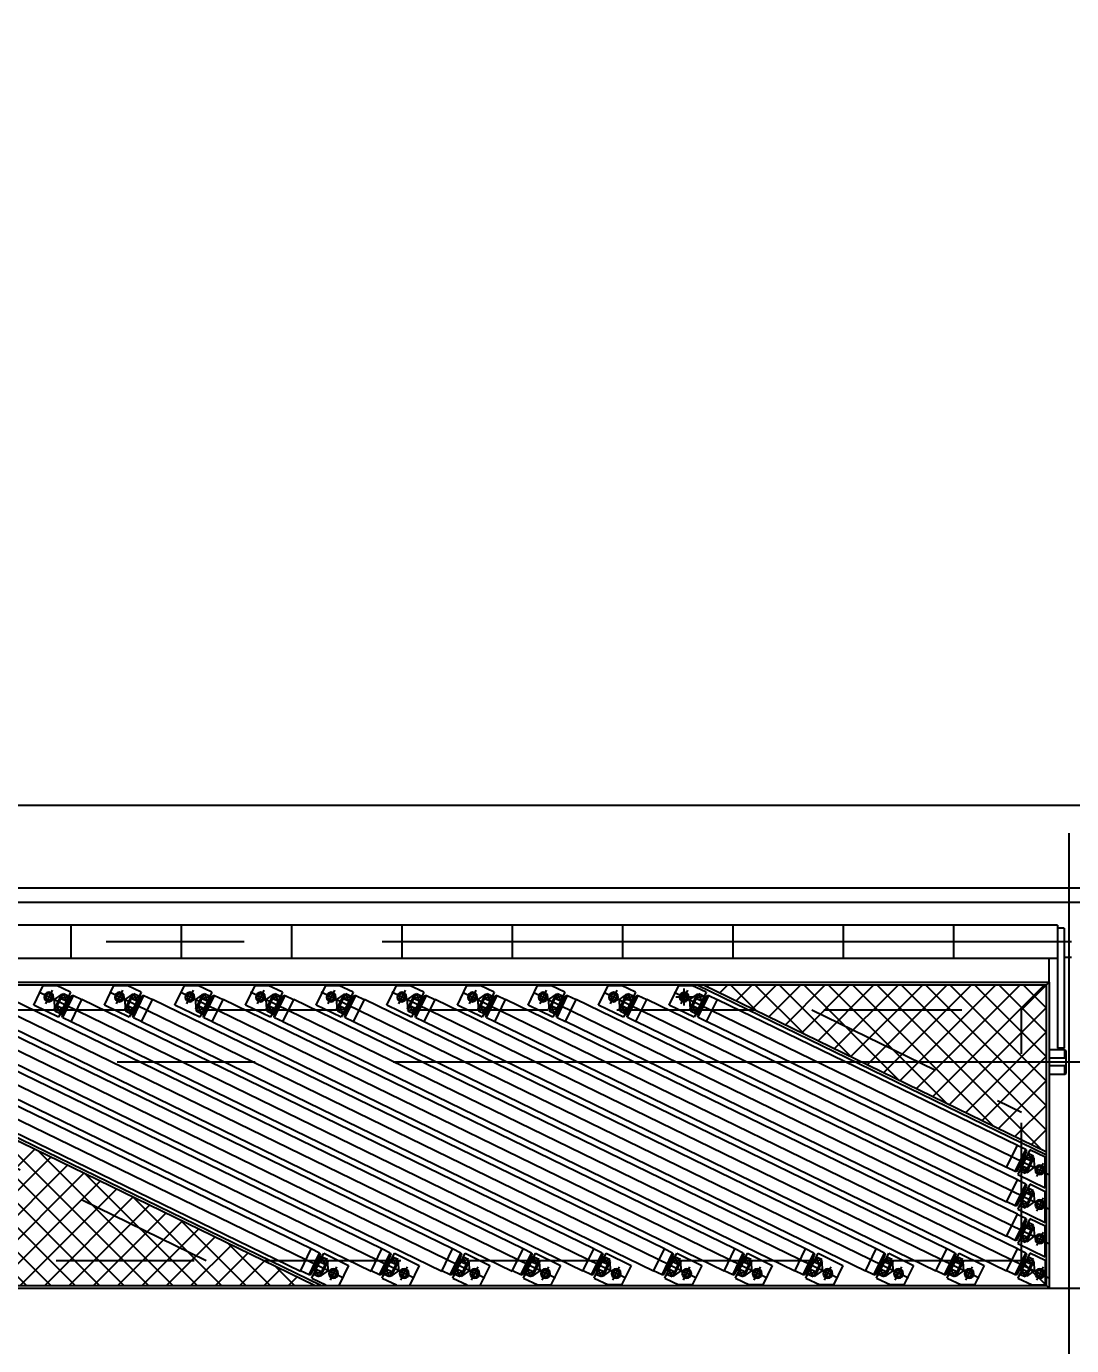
# Model space of a CAD drawing. Header units: millimetres. Extents: x -5 to 1510635, y -6 to 71285.
# Drawn here: x 256818 to 258713, y 34680 to 37071 of the extents above; entities that cross this region are included whole.
import ezdxf

# ---------------------------------------------------------------- set-up
doc = ezdxf.new("R2010")
doc.units = ezdxf.units.MM
doc.header["$LTSCALE"] = 1000
doc.linetypes.add('CENTER', pattern=[2, 1.25, -0.25, 0.25, -0.25])
doc.linetypes.add('HIDDEN', pattern=[0.375, 0.25, -0.125])
for name, color, linetype in [('MP-1', 1, 'CENTER'), ('MP-2', 42, 'Continuous'), ('MP-3', 3, 'Continuous'), ('MP-4', 4, 'HIDDEN'), ('MP-8', 8, 'Continuous'), ('MP-R', 1, 'Continuous')]:
    doc.layers.add(name, color=color, linetype=linetype)
doc.dimstyles.new('MPS2', dxfattribs={"dimscale": 100, "dimtxt": 3, "dimasz": 3, "dimexe": 1, "dimexo": 1, "dimgap": 1, "dimtad": 1, "dimzin": 12, "dimdsep": 46, "dimtxsty": 'Standard', "dimcen": 1, "dimclrd": 1, "dimclre": 1, "dimclrt": 7, "dimazin": 2, "dimtfac": 1, "dimtmove": 0, "dimatfit": 3, "dimfxl": 1, "dimarcsym": 0})

# ---------------------------------------------------------------- blocks, each defined once
blk = doc.blocks.new('Centering Device')
at = {"layer": 'MP-R'}
h = blk.add_hatch(dxfattribs=at)
h.set_pattern_fill('ANSI37', color=256, scale=250, angle=180, style=0)
h.set_pattern_definition([(225, (0, -2400), (22.0971, -22.0971), []), (315, (0, -2400), (22.0971, 22.0971), [])])
h.paths.add_polyline_path([(670.8, -1680), (670.8, -1982.5), (1292.3, -1680)])
h = blk.add_hatch(dxfattribs=at)
h.set_pattern_fill('ANSI37', color=256, scale=250, angle=180, style=0)
h.set_pattern_definition([(45, (33165.597, 12415.46), (-22.097087, 22.097087), []), (135, (33165.597, 12415.46), (-22.097087, -22.097087), [])])
h.paths.add_polyline_path([(2619.3, -2225), (2619.3, -1922.5), (1997.7, -2225)])
at = {"layer": 'MP-1'}
for p, q in [((2660, -2500), (2660, 100)), ((1345.2, -1693.2), (664.8, -2024.2)), ((1729.2, -1693.2), (664.8, -2211.8)), ((1473.2, -1693.2), (664.8, -2086.7)), ((1601.2, -1693.2), (664.8, -2149.3)), ((1857.2, -1693.2), (792.8, -2211.8)), ((1985.2, -1693.2), (920.8, -2211.8)), ((2113.2, -1693.2), (1048.8, -2211.8)), ((2241.2, -1693.2), (1176.8, -2211.8)), ((2369.2, -1693.2), (1304.8, -2211.8)), ((2497.2, -1693.2), (1432.8, -2211.8)), ((1560.8, -2211.8), (2625.2, -1693.2)), ((1688.8, -2211.8), (2625.2, -1755.7)), ((1816.8, -2211.8), (2625.2, -1818.2)), ((1944.8, -2212), (2625.2, -1880.7)), ((2685, -2085), (605, -2085)), ((2665, -2303), (625, -2303))]:
    blk.add_line(p, q, dxfattribs=at)
at = {"layer": 'MP-1', "ltscale": 0.7}
for p, q in [((1300.7, -1695.5), (1295.2, -1709.3)), ((1321.3, -1689.9), (1333.2, -1714.1)), ((1428.7, -1695.5), (1423.2, -1709.3)), ((1449.3, -1689.9), (1461.2, -1714.1)), ((1556.7, -1695.5), (1551.2, -1709.3)), ((1577.3, -1689.9), (1589.2, -1714.1)), ((1684.7, -1695.5), (1679.2, -1709.3)), ((1705.3, -1689.9), (1717.2, -1714.1)), ((1812.7, -1695.5), (1807.2, -1709.3)), ((1833.3, -1689.9), (1845.2, -1714.1)), ((1940.7, -1695.5), (1935.2, -1709.3)), ((1961.3, -1689.9), (1973.2, -1714.1)), ((2068.7, -1695.5), (2063.2, -1709.3)), ((2089.3, -1689.9), (2101.2, -1714.1)), ((2196.7, -1695.5), (2191.2, -1709.3)), ((2217.3, -1689.9), (2229.2, -1714.1)), ((2324.7, -1695.5), (2319.2, -1709.3)), ((2345.3, -1689.9), (2357.2, -1714.1)), ((2452.7, -1695.5), (2447.2, -1709.3)), ((2473.3, -1689.9), (2485.2, -1714.1)), ((2580.7, -1695.5), (2575.2, -1709.3)), ((2613.2, -1714.1), (2601.3, -1689.9)), ((1305.1, -1704.5), (1290.8, -1700.3)), ((1311.7, -1717.9), (1306.1, -1731.7)), ((1433.1, -1704.5), (1418.8, -1700.3)), ((1439.7, -1717.9), (1434.1, -1731.7)), ((1561.1, -1704.5), (1546.8, -1700.3)), ((1567.7, -1717.9), (1562.1, -1731.7)), ((1689.1, -1704.5), (1674.8, -1700.3)), ((1695.7, -1717.9), (1690.1, -1731.7)), ((1817.1, -1704.5), (1802.8, -1700.3)), ((1823.7, -1717.9), (1818.1, -1731.7)), ((1945.1, -1704.5), (1930.8, -1700.3)), ((1951.7, -1717.9), (1946.1, -1731.7)), ((2073.1, -1704.5), (2058.8, -1700.3)), ((2079.7, -1717.9), (2074.1, -1731.7)), ((2201.1, -1704.5), (2186.8, -1700.3)), ((2207.7, -1717.9), (2202.1, -1731.7)), ((2329.1, -1704.5), (2314.8, -1700.3)), ((2335.7, -1717.9), (2330.1, -1731.7)), ((2457.1, -1704.5), (2442.8, -1700.3)), ((2463.7, -1717.9), (2458.1, -1731.7)), ((2585.1, -1704.5), (2570.8, -1700.3)), ((2591.7, -1717.9), (2586.1, -1731.7)), ((1316, -1726.9), (1301.8, -1722.8)), ((1444, -1726.9), (1429.8, -1722.8)), ((1572, -1726.9), (1557.8, -1722.8)), ((1700, -1726.9), (1685.8, -1722.8)), ((1828, -1726.9), (1813.8, -1722.8)), ((1956, -1726.9), (1941.8, -1722.8)), ((2084, -1726.9), (2069.8, -1722.8)), ((2212, -1726.9), (2197.8, -1722.8)), ((2340, -1726.9), (2325.8, -1722.8)), ((2468, -1726.9), (2453.8, -1722.8)), ((2596, -1726.9), (2581.8, -1722.8)), ((2585.1, -1766.9), (2570.8, -1762.8)), ((2580.7, -1758), (2575.2, -1771.8)), ((2613.2, -1776.6), (2601.3, -1752.4)), ((2596, -1789.4), (2581.8, -1785.3)), ((2591.7, -1780.4), (2586.1, -1794.2)), ((2613.2, -1839.1), (2601.3, -1814.9)), ((2585.1, -1829.4), (2570.8, -1825.3)), ((2580.7, -1820.5), (2575.2, -1834.3)), ((2581.8, -1847.7), (2596, -1851.9)), ((2591.7, -1842.9), (2586.1, -1856.7)), ((2570.8, -1887.8), (2585.1, -1891.9)), ((2575.2, -1896.8), (2580.7, -1883)), ((2613.2, -1901.6), (2601.3, -1877.4)), ((2581.8, -1910.2), (2596, -1914.4)), ((2586.1, -1919.2), (2591.7, -1905.4)), ((831.9, -2173.3), (826.3, -2187.1)), ((959.9, -2173.3), (954.3, -2187.1)), ((1087.9, -2173.3), (1082.3, -2187.1)), ((1215.9, -2173.3), (1210.3, -2187.1)), ((1343.9, -2173.3), (1338.3, -2187.1)), ((1471.9, -2173.3), (1466.3, -2187.1)), ((1599.9, -2173.3), (1594.3, -2187.1)), ((1727.9, -2173.3), (1722.3, -2187.1)), ((1855.9, -2173.3), (1850.4, -2187.1)), ((1983.9, -2173.3), (1978.4, -2187.1)), ((816.7, -2215.1), (804.8, -2190.9)), ((822, -2178.1), (836.2, -2182.2)), ((842.8, -2195.7), (837.3, -2209.5)), ((944.7, -2215.1), (932.8, -2190.9)), ((950, -2178.1), (964.2, -2182.2)), ((970.8, -2195.7), (965.3, -2209.5)), ((1072.7, -2215.1), (1060.8, -2190.9)), ((1078, -2178.1), (1092.2, -2182.2)), ((1098.8, -2195.7), (1093.3, -2209.5)), ((1200.7, -2215.1), (1188.8, -2190.9)), ((1206, -2178.1), (1220.2, -2182.2)), ((1226.8, -2195.7), (1221.3, -2209.5)), ((1328.7, -2215.1), (1316.8, -2190.9)), ((1334, -2178.1), (1348.2, -2182.2)), ((1354.8, -2195.7), (1349.3, -2209.5)), ((1456.7, -2215.1), (1444.8, -2190.9)), ((1462, -2178.1), (1476.2, -2182.2)), ((1482.8, -2195.7), (1477.3, -2209.5)), ((1584.7, -2215.1), (1572.8, -2190.9)), ((1604.2, -2182.2), (1590, -2178.1)), ((1610.8, -2195.7), (1605.3, -2209.5)), ((1712.7, -2215.1), (1700.8, -2190.9)), ((1732.2, -2182.2), (1718, -2178.1)), ((1738.8, -2195.7), (1733.3, -2209.5)), ((1840.7, -2215.1), (1828.8, -2190.9)), ((1860.2, -2182.3), (1846, -2178.1)), ((1866.8, -2195.7), (1861.3, -2209.5)), ((1968.7, -2215.1), (1956.8, -2190.9)), ((1988.2, -2182.3), (1974, -2178.1)), ((1994.8, -2195.7), (1989.3, -2209.5)), ((832.9, -2200.5), (847.2, -2204.7)), ((960.9, -2200.5), (975.2, -2204.7)), ((1088.9, -2200.5), (1103.2, -2204.7)), ((1231.2, -2204.7), (1216.9, -2200.5)), ((1344.9, -2200.5), (1359.2, -2204.7)), ((1472.9, -2200.5), (1487.2, -2204.7)), ((1600.9, -2200.5), (1615.2, -2204.7)), ((1743.2, -2204.7), (1728.9, -2200.5)), ((1856.9, -2200.6), (1871.2, -2204.7)), ((1999.2, -2204.7), (1984.9, -2200.6))]:
    blk.add_line(p, q, dxfattribs=at)
at = {"layer": 'MP-1', "ltscale": 0.3}
for p, q in [((1962.8, -2187.5), (1962.8, -2218.5)), ((1978.3, -2203), (1947.3, -2203))]:
    blk.add_line(p, q, dxfattribs=at)
at = {"layer": 'MP-2'}
for p, q in [((1292.3, -1680), (670.8, -1982.5)), ((670.8, -1680), (2619.3, -1680)), ((2619.3, -1680), (2619.3, -2225)), ((1997.7, -2225), (2619.3, -1922.5)), ((670.8, -2225), (2619.3, -2225))]:
    blk.add_line(p, q, dxfattribs=at)
at = {"layer": 'MP-3'}
for p, q in [((220, -1675), (5100, -1675)), ((1303.8, -1680), (670.8, -1988.1)), ((1287.5, -1693.5), (1313.2, -1681.1)), ((1287.5, -1693.5), (1309.4, -1738.5)), ((1354.4, -1716.6), (1337.1, -1681.1)), ((1415.5, -1693.5), (1441.2, -1681.1)), ((1415.5, -1693.5), (1437.4, -1738.5)), ((1482.4, -1716.6), (1465.1, -1681.1)), ((1543.5, -1693.5), (1569.2, -1681.1)), ((1543.5, -1693.5), (1565.4, -1738.5)), ((1610.4, -1716.6), (1593.1, -1681.1)), ((1671.5, -1693.5), (1697.2, -1681.1)), ((1671.5, -1693.5), (1693.4, -1738.5)), ((1697.2, -1681.1), (1721.1, -1681.1)), ((1738.4, -1716.6), (1721.1, -1681.1)), ((1799.5, -1693.5), (1825.2, -1681.1)), ((1799.5, -1693.5), (1821.4, -1738.5)), ((1849.1, -1681.1), (1825.2, -1681.1)), ((1866.4, -1716.6), (1849.1, -1681.1)), ((1927.5, -1693.5), (1953.2, -1681.1)), ((1927.5, -1693.5), (1949.4, -1738.5)), ((1977.1, -1681.1), (1953.2, -1681.1)), ((1994.4, -1716.6), (1977.1, -1681.1)), ((2055.5, -1693.5), (2081.2, -1681.1)), ((2055.5, -1693.5), (2077.4, -1738.5)), ((2105.1, -1681.1), (2081.2, -1681.1)), ((2122.4, -1716.6), (2105.1, -1681.1)), ((2183.5, -1693.5), (2209.2, -1681.1)), ((2183.5, -1693.5), (2205.4, -1738.5)), ((2233.1, -1681.1), (2209.2, -1681.1)), ((2250.4, -1716.6), (2233.1, -1681.1)), ((2311.5, -1693.5), (2337.2, -1681.1)), ((2311.5, -1693.5), (2333.4, -1738.5)), ((2361.1, -1681.1), (2337.2, -1681.1)), ((2378.4, -1716.6), (2361.1, -1681.1)), ((2439.5, -1693.5), (2465.2, -1681.1)), ((2439.5, -1693.5), (2461.4, -1738.5)), ((2489.1, -1681.1), (2465.2, -1681.1)), ((2506.4, -1716.6), (2489.1, -1681.1)), ((2567.5, -1693.5), (2593.2, -1681.1)), ((2589.4, -1738.5), (2567.5, -1693.5)), ((2593.2, -1681.1), (2617.1, -1681.1)), ((2617, -1725), (2617.1, -1681.1)), ((2624.3, -2230), (2624.3, -1675)), ((723.2, -1970.7), (1266.9, -1706.1)), ((723.2, -2033.2), (1395, -1706.2)), ((723.2, -2158.2), (1651, -1706.3)), ((723.2, -2095.7), (1523.1, -1706.3)), ((1779, -1706.3), (851.2, -2158.2)), ((1907, -1706.3), (979.2, -2158.2)), ((2035, -1706.3), (1107.2, -2158.2)), ((2163, -1706.3), (1235.2, -2158.2)), ((1267, -1706.3), (1286.8, -1746.7)), ((1282.6, -1699.3), (1267.3, -1706.7)), ((1282.6, -1699.3), (1286.6, -1700.7)), ((1286.6, -1700.7), (1303.2, -1734.8)), ((1292.1, -1707.4), (1290.3, -1708.3)), ((1292.1, -1707.4), (1301.3, -1726.3)), ((1306, -1704), (1293.4, -1710.1)), ((1312.6, -1717.5), (1300, -1723.6)), ((1307.3, -1704.5), (1306, -1704)), ((1307.3, -1704.5), (1313, -1716.2)), ((1309.4, -1738.5), (1354.4, -1716.6)), ((1313, -1716.2), (1312.6, -1717.5)), ((2291.1, -1706.3), (1363.2, -2158.2)), ((1395.1, -1706.3), (1414.8, -1746.7)), ((1410.6, -1699.3), (1395.3, -1706.7)), ((1410.6, -1699.3), (1414.6, -1700.7)), ((1414.6, -1700.7), (1431.2, -1734.8)), ((1420.1, -1707.4), (1418.3, -1708.3)), ((1420.1, -1707.4), (1429.3, -1726.3)), ((1434, -1704), (1421.4, -1710.1)), ((1440.6, -1717.5), (1428, -1723.6)), ((1435.3, -1704.5), (1434, -1704)), ((1435.3, -1704.5), (1441, -1716.2)), ((1437.4, -1738.5), (1482.4, -1716.6)), ((1441, -1716.2), (1440.6, -1717.5)), ((2419, -1706.3), (1491.2, -2158.2)), ((1523.1, -1706.3), (1542.8, -1746.7)), ((1538.6, -1699.3), (1523.3, -1706.7)), ((1538.6, -1699.3), (1542.6, -1700.7)), ((1542.6, -1700.7), (1559.2, -1734.8)), ((1548.1, -1707.4), (1546.3, -1708.3)), ((1548.1, -1707.4), (1557.3, -1726.3)), ((1562, -1704), (1549.4, -1710.1)), ((1568.6, -1717.5), (1556, -1723.6)), ((1563.3, -1704.5), (1562, -1704)), ((1563.3, -1704.5), (1569, -1716.2)), ((1565.4, -1738.5), (1610.4, -1716.6)), ((1569, -1716.2), (1568.6, -1717.5)), ((2547.1, -1706.3), (1619.2, -2158.2)), ((1651, -1706.3), (1670.8, -1746.7)), ((1666.6, -1699.3), (1651.3, -1706.7)), ((1666.6, -1699.3), (1670.6, -1700.7)), ((1670.6, -1700.7), (1687.2, -1734.8)), ((1676.1, -1707.4), (1674.3, -1708.3)), ((1676.1, -1707.4), (1685.3, -1726.3)), ((1690, -1704), (1677.4, -1710.1)), ((1696.6, -1717.5), (1684, -1723.6)), ((1691.3, -1704.5), (1690, -1704)), ((1691.3, -1704.5), (1697, -1716.2)), ((1693.4, -1738.5), (1738.4, -1716.6)), ((1697, -1716.2), (1696.6, -1717.5)), ((1779, -1706.3), (1798.8, -1746.7)), ((1794.6, -1699.3), (1779.3, -1706.7)), ((1794.6, -1699.3), (1798.6, -1700.7)), ((1798.6, -1700.7), (1815.2, -1734.8)), ((1804.1, -1707.4), (1802.3, -1708.3)), ((1804.1, -1707.4), (1813.3, -1726.3)), ((1818, -1704), (1805.4, -1710.1)), ((1824.6, -1717.5), (1812, -1723.6)), ((1819.3, -1704.5), (1818, -1704)), ((1819.3, -1704.5), (1825, -1716.2)), ((1821.4, -1738.5), (1866.4, -1716.6)), ((1825, -1716.2), (1824.6, -1717.5)), ((1907, -1706.3), (1926.8, -1746.7)), ((1922.6, -1699.3), (1907.3, -1706.7)), ((1922.6, -1699.3), (1926.6, -1700.7)), ((1926.6, -1700.7), (1943.2, -1734.8)), ((1932.1, -1707.4), (1930.3, -1708.3)), ((1932.1, -1707.4), (1941.3, -1726.3)), ((1946, -1704), (1933.4, -1710.1)), ((1952.6, -1717.5), (1940, -1723.6)), ((1947.3, -1704.5), (1946, -1704)), ((1947.3, -1704.5), (1953, -1716.2)), ((1949.4, -1738.5), (1994.4, -1716.6)), ((1953, -1716.2), (1952.6, -1717.5)), ((2035, -1706.3), (2054.8, -1746.7)), ((2050.6, -1699.3), (2035.3, -1706.7)), ((2050.6, -1699.3), (2054.6, -1700.7)), ((2054.6, -1700.7), (2071.2, -1734.8)), ((2060.1, -1707.4), (2058.3, -1708.3)), ((2060.1, -1707.4), (2069.3, -1726.3)), ((2074, -1704), (2061.4, -1710.1)), ((2080.6, -1717.5), (2068, -1723.6)), ((2075.3, -1704.5), (2074, -1704)), ((2075.3, -1704.5), (2081, -1716.2)), ((2077.4, -1738.5), (2122.4, -1716.6)), ((2081, -1716.2), (2080.6, -1717.5)), ((2163, -1706.3), (2182.8, -1746.7)), ((2178.6, -1699.3), (2163.3, -1706.7)), ((2178.6, -1699.3), (2182.6, -1700.7)), ((2182.6, -1700.7), (2199.2, -1734.8)), ((2188.1, -1707.4), (2186.3, -1708.3)), ((2188.1, -1707.4), (2197.3, -1726.3)), ((2202, -1704), (2189.4, -1710.1)), ((2208.6, -1717.5), (2196, -1723.6)), ((2203.3, -1704.5), (2202, -1704)), ((2203.3, -1704.5), (2209, -1716.2)), ((2205.4, -1738.5), (2250.4, -1716.6)), ((2209, -1716.2), (2208.6, -1717.5)), ((2291.1, -1706.3), (2310.8, -1746.7)), ((2306.6, -1699.3), (2291.3, -1706.7)), ((2306.6, -1699.3), (2310.6, -1700.7)), ((2310.6, -1700.7), (2327.2, -1734.8)), ((2316.1, -1707.4), (2314.3, -1708.3)), ((2316.1, -1707.4), (2325.3, -1726.3)), ((2330, -1704), (2317.4, -1710.1)), ((2336.6, -1717.5), (2324, -1723.6)), ((2331.3, -1704.5), (2330, -1704)), ((2331.3, -1704.5), (2337, -1716.2)), ((2333.4, -1738.5), (2378.4, -1716.6)), ((2337, -1716.2), (2336.6, -1717.5)), ((2419, -1706.3), (2438.8, -1746.7)), ((2434.6, -1699.3), (2419.3, -1706.7)), ((2434.6, -1699.3), (2438.6, -1700.7)), ((2438.6, -1700.7), (2455.2, -1734.8)), ((2444.1, -1707.4), (2442.3, -1708.3)), ((2444.1, -1707.4), (2453.3, -1726.3)), ((2458, -1704), (2445.4, -1710.1)), ((2464.6, -1717.5), (2452, -1723.6)), ((2459.3, -1704.5), (2458, -1704)), ((2459.3, -1704.5), (2465, -1716.2)), ((2461.4, -1738.5), (2506.4, -1716.6)), ((2465, -1716.2), (2464.6, -1717.5)), ((2547.1, -1706.3), (2566.8, -1746.7)), ((2562.6, -1699.3), (2547.3, -1706.7)), ((2562.6, -1699.3), (2566.6, -1700.7)), ((2566.6, -1700.7), (2583.2, -1734.8)), ((2572.1, -1707.4), (2570.3, -1708.3)), ((2572.1, -1707.4), (2581.3, -1726.3)), ((2586, -1704), (2573.4, -1710.1)), ((2592.6, -1717.5), (2580, -1723.6)), ((2587.3, -1704.5), (2586, -1704)), ((2587.3, -1704.5), (2593, -1716.2)), ((2593, -1716.2), (2592.6, -1717.5)), ((1301.8, -1738.9), (1286.5, -1746.3)), ((1301.3, -1726.3), (1299.5, -1727.2)), ((1301.8, -1738.9), (1303.2, -1734.8)), ((1429.8, -1738.9), (1414.5, -1746.3)), ((1429.3, -1726.3), (1427.5, -1727.2)), ((1429.8, -1738.9), (1431.2, -1734.8)), ((1557.8, -1738.9), (1542.5, -1746.3)), ((1557.3, -1726.3), (1555.5, -1727.2)), ((1557.8, -1738.9), (1559.2, -1734.8)), ((1685.8, -1738.9), (1670.5, -1746.3)), ((1685.3, -1726.3), (1683.5, -1727.2)), ((1685.8, -1738.9), (1687.2, -1734.8)), ((1813.8, -1738.9), (1798.5, -1746.3)), ((1813.3, -1726.3), (1811.5, -1727.2)), ((1813.8, -1738.9), (1815.2, -1734.8)), ((1941.8, -1738.9), (1926.5, -1746.3)), ((1941.3, -1726.3), (1939.5, -1727.2)), ((1941.8, -1738.9), (1943.2, -1734.8)), ((2069.8, -1738.9), (2054.5, -1746.3)), ((2069.3, -1726.3), (2067.5, -1727.2)), ((2069.8, -1738.9), (2071.2, -1734.8)), ((2197.8, -1738.9), (2182.5, -1746.3)), ((2197.3, -1726.3), (2195.5, -1727.2)), ((2197.8, -1738.9), (2199.2, -1734.8)), ((2325.8, -1738.9), (2310.5, -1746.3)), ((2325.3, -1726.3), (2323.5, -1727.2)), ((2325.8, -1738.9), (2327.2, -1734.8)), ((2453.8, -1738.9), (2438.5, -1746.3)), ((2453.3, -1726.3), (2451.5, -1727.2)), ((2453.8, -1738.9), (2455.2, -1734.8)), ((2581.8, -1738.9), (2566.5, -1746.3)), ((2567.5, -1756), (2617, -1732)), ((2581.3, -1726.3), (2579.5, -1727.2)), ((2581.8, -1738.9), (2583.2, -1734.8)), ((2616.9, -1725.1), (2589.4, -1738.5)), ((2617, -1732), (2616.9, -1787.6)), ((1286.8, -1746.7), (742.7, -2010.7)), ((1542.8, -1746.7), (742.9, -2136.2)), ((1414.8, -1746.7), (742.9, -2073.7)), ((1670.8, -1746.7), (743, -2198.7)), ((1798.8, -1746.7), (871, -2198.7)), ((1926.8, -1746.7), (999, -2198.7)), ((2054.8, -1746.7), (1127, -2198.7)), ((2182.8, -1746.7), (1255, -2198.7)), ((2310.8, -1746.7), (1383, -2198.7)), ((2438.8, -1746.7), (1511, -2198.7)), ((2566.8, -1746.7), (1639, -2198.7)), ((2547.1, -1768.8), (1747.3, -2158.3)), ((2547.1, -1768.8), (2566.8, -1809.2)), ((2562.6, -1761.8), (2547.3, -1769.2)), ((2562.6, -1761.8), (2566.6, -1763.2)), ((2566.6, -1763.2), (2583.2, -1797.3)), ((2589.4, -1801), (2567.5, -1756)), ((2586, -1766.5), (2573.4, -1772.6)), ((2587.3, -1767), (2586, -1766.5)), ((2587.3, -1767), (2593, -1778.7)), ((2572.1, -1769.9), (2570.3, -1770.8)), ((2572.1, -1769.9), (2581.3, -1788.8)), ((2581.3, -1788.8), (2579.5, -1789.7)), ((2592.6, -1780), (2580, -1786.1)), ((2616.9, -1787.6), (2589.4, -1801)), ((2593, -1778.7), (2592.6, -1780)), ((2566.8, -1809.2), (1767, -2198.7)), ((2581.8, -1801.4), (2566.5, -1808.8)), ((2567.5, -1818.5), (2617, -1794.5)), ((2581.8, -1801.4), (2583.2, -1797.3)), ((2617, -1794.5), (2616.9, -1850.1)), ((2547.1, -1831.3), (1875.3, -2158.3)), ((2547.1, -1831.3), (2566.7, -1871.7)), ((2562.6, -1824.3), (2547.3, -1831.7)), ((2562.6, -1824.3), (2566.6, -1825.7)), ((2566.6, -1825.7), (2583.2, -1859.8)), ((2589.4, -1863.5), (2567.5, -1818.5)), ((2572.1, -1832.4), (2570.3, -1833.3)), ((2572.1, -1832.4), (2581.3, -1851.3)), ((2586, -1829), (2573.4, -1835.1)), ((2587.3, -1829.5), (2586, -1829)), ((2587.3, -1829.5), (2593, -1841.2)), ((2593, -1841.2), (2592.6, -1842.5)), ((2581.8, -1863.8), (2566.5, -1871.3)), ((2567.5, -1881), (2617, -1857)), ((2581.3, -1851.3), (2579.5, -1852.2)), ((2592.6, -1842.5), (2580, -1848.6)), ((2581.8, -1863.8), (2583.2, -1859.8)), ((2616.9, -1850.1), (2589.4, -1863.5)), ((2617, -1857), (2616.9, -1912.6)), ((2566.7, -1871.7), (1895, -2198.7)), ((2562.6, -1886.8), (2547.3, -1894.2)), ((2562.6, -1886.8), (2566.6, -1888.2)), ((2566.6, -1888.2), (2583.2, -1922.3)), ((2589.4, -1926), (2567.5, -1881)), ((2547.1, -1893.8), (2003.3, -2158.3)), ((2547.1, -1893.8), (2566.7, -1934.2)), ((2572.1, -1894.9), (2570.3, -1895.8)), ((2572.1, -1894.9), (2581.3, -1913.8)), ((2586, -1891.5), (2573.4, -1897.6)), ((2592.6, -1905), (2580, -1911.1)), ((2587.3, -1892), (2586, -1891.5)), ((2587.3, -1892), (2593, -1903.7)), ((2616.9, -1912.6), (2589.4, -1926)), ((2593, -1903.7), (2592.6, -1905)), ((1986.3, -2225), (2619.3, -1916.9)), ((2023, -2198.7), (2566.7, -1934.2)), ((2581.8, -1926.3), (2566.5, -1933.8)), ((2581.3, -1913.8), (2579.5, -1914.7)), ((2581.8, -1926.3), (2583.2, -1922.3)), ((2653, -2062.5), (2624.3, -2062.5)), ((2655, -2078), (2624.3, -2078)), ((2653, -2062.5), (2655, -2064.5)), ((2655, -2064.5), (2655, -2105.5)), ((2655, -2092), (2624.3, -2092)), ((2653, -2107.5), (2624.3, -2107.5)), ((2639.3, -2333), (2639.3, -2110)), ((2651.3, -2110), (2639.3, -2110)), ((2651.3, -2328), (2651.3, -2110)), ((2655, -2105.5), (2653, -2107.5)), ((828.6, -2166.5), (783.6, -2188.4)), ((850.5, -2211.5), (828.6, -2166.5)), ((836.2, -2166.1), (834.8, -2170.2)), ((834.8, -2170.2), (851.4, -2204.3)), ((836.2, -2166.1), (851.5, -2158.7)), ((851.2, -2158.2), (871, -2198.7)), ((956.6, -2166.5), (911.6, -2188.4)), ((978.5, -2211.5), (956.6, -2166.5)), ((964.2, -2166.1), (962.8, -2170.2)), ((962.8, -2170.2), (979.4, -2204.3)), ((964.2, -2166.1), (979.5, -2158.7)), ((979.2, -2158.2), (999, -2198.7)), ((1084.6, -2166.5), (1039.6, -2188.4)), ((1106.5, -2211.5), (1084.6, -2166.5)), ((1092.2, -2166.1), (1090.8, -2170.2)), ((1090.8, -2170.2), (1107.4, -2204.3)), ((1092.2, -2166.1), (1107.5, -2158.7)), ((1107.2, -2158.2), (1127, -2198.7)), ((1212.6, -2166.5), (1167.6, -2188.4)), ((1234.5, -2211.5), (1212.6, -2166.5)), ((1220.2, -2166.1), (1218.8, -2170.2)), ((1218.8, -2170.2), (1235.4, -2204.3)), ((1220.2, -2166.1), (1235.5, -2158.7)), ((1235.2, -2158.2), (1255, -2198.7)), ((1340.6, -2166.5), (1295.6, -2188.4)), ((1362.5, -2211.5), (1340.6, -2166.5)), ((1348.2, -2166.1), (1346.8, -2170.2)), ((1346.8, -2170.2), (1363.4, -2204.3)), ((1348.2, -2166.1), (1363.5, -2158.7)), ((1363.2, -2158.2), (1383, -2198.7)), ((1468.6, -2166.5), (1423.6, -2188.4)), ((1490.5, -2211.5), (1468.6, -2166.5)), ((1476.2, -2166.1), (1474.8, -2170.2)), ((1474.8, -2170.2), (1491.4, -2204.3)), ((1476.2, -2166.1), (1491.5, -2158.7)), ((1491.2, -2158.2), (1511, -2198.7)), ((1596.6, -2166.5), (1551.6, -2188.4)), ((1618.5, -2211.5), (1596.6, -2166.5)), ((1604.2, -2166.1), (1602.8, -2170.2)), ((1602.8, -2170.2), (1619.4, -2204.3)), ((1604.2, -2166.1), (1619.5, -2158.7)), ((1619.2, -2158.2), (1639, -2198.7)), ((1724.6, -2166.5), (1679.6, -2188.4)), ((1746.5, -2211.5), (1724.6, -2166.5)), ((1732.2, -2166.1), (1730.8, -2170.2)), ((1730.8, -2170.2), (1747.4, -2204.3)), ((1732.2, -2166.1), (1747.5, -2158.7)), ((1747.3, -2158.3), (1767, -2198.7)), ((1852.6, -2166.5), (1807.6, -2188.4)), ((1874.5, -2211.5), (1852.6, -2166.5)), ((1860.2, -2166.2), (1858.8, -2170.2)), ((1858.8, -2170.2), (1875.4, -2204.3)), ((1860.2, -2166.2), (1875.5, -2158.7)), ((1875.3, -2158.3), (1895, -2198.7)), ((1980.6, -2166.5), (1935.6, -2188.4)), ((2002.5, -2211.5), (1980.6, -2166.5)), ((1988.2, -2166.2), (1986.8, -2170.2)), ((1986.8, -2170.2), (2003.4, -2204.3)), ((1988.2, -2166.2), (2003.5, -2158.7)), ((2003.3, -2158.3), (2023, -2198.7)), ((783.6, -2188.4), (800.9, -2223.9)), ((825, -2188.8), (825.4, -2187.5)), ((825, -2188.8), (830.7, -2200.5)), ((825.4, -2187.5), (838, -2181.4)), ((832, -2201), (844.6, -2194.9)), ((836.7, -2178.7), (838.5, -2177.8)), ((836.7, -2178.7), (845.9, -2197.5)), ((845.9, -2197.5), (847.7, -2196.7)), ((855.4, -2205.7), (870.7, -2198.3)), ((911.6, -2188.4), (928.9, -2223.9)), ((953, -2188.8), (953.4, -2187.5)), ((953, -2188.8), (958.7, -2200.5)), ((953.4, -2187.5), (966, -2181.4)), ((960, -2201), (972.6, -2194.9)), ((964.7, -2178.7), (966.5, -2177.8)), ((964.7, -2178.7), (973.9, -2197.5)), ((973.9, -2197.5), (975.7, -2196.7)), ((983.4, -2205.7), (998.7, -2198.3)), ((1039.6, -2188.4), (1056.9, -2223.9)), ((1081, -2188.8), (1081.4, -2187.5)), ((1081, -2188.8), (1086.7, -2200.5)), ((1081.4, -2187.5), (1094, -2181.4)), ((1088, -2201), (1100.6, -2194.9)), ((1092.7, -2178.7), (1094.5, -2177.8)), ((1092.7, -2178.7), (1101.9, -2197.5)), ((1101.9, -2197.5), (1103.7, -2196.7)), ((1111.4, -2205.7), (1126.7, -2198.3)), ((1167.6, -2188.4), (1184.9, -2223.9)), ((1209, -2188.8), (1209.4, -2187.5)), ((1209, -2188.8), (1214.7, -2200.5)), ((1209.4, -2187.5), (1222, -2181.4)), ((1216, -2201), (1228.6, -2194.9)), ((1220.7, -2178.7), (1222.5, -2177.8)), ((1220.7, -2178.7), (1229.9, -2197.5)), ((1229.9, -2197.5), (1231.7, -2196.7)), ((1239.4, -2205.7), (1254.7, -2198.3)), ((1295.6, -2188.4), (1312.9, -2223.9)), ((1337, -2188.8), (1337.4, -2187.5)), ((1337, -2188.8), (1342.7, -2200.5)), ((1337.4, -2187.5), (1350, -2181.4)), ((1344, -2201), (1356.6, -2194.9)), ((1348.7, -2178.7), (1350.5, -2177.8)), ((1348.7, -2178.7), (1357.9, -2197.5)), ((1357.9, -2197.5), (1359.7, -2196.7)), ((1367.4, -2205.7), (1382.7, -2198.3)), ((1423.6, -2188.4), (1440.9, -2223.9)), ((1465, -2188.8), (1465.4, -2187.5)), ((1465, -2188.8), (1470.7, -2200.5)), ((1465.4, -2187.5), (1478, -2181.4)), ((1472, -2201), (1484.6, -2194.9)), ((1476.7, -2178.7), (1478.5, -2177.8)), ((1476.7, -2178.7), (1485.9, -2197.5)), ((1485.9, -2197.5), (1487.7, -2196.7)), ((1495.4, -2205.7), (1510.7, -2198.3)), ((1551.6, -2188.4), (1568.9, -2223.9)), ((1593, -2188.8), (1593.4, -2187.5)), ((1593, -2188.8), (1598.7, -2200.5)), ((1593.4, -2187.5), (1606, -2181.4)), ((1600, -2201), (1612.6, -2194.9)), ((1604.7, -2178.7), (1606.5, -2177.8)), ((1604.7, -2178.7), (1613.9, -2197.5)), ((1613.9, -2197.5), (1615.7, -2196.7)), ((1623.4, -2205.7), (1638.7, -2198.3)), ((1679.6, -2188.4), (1696.9, -2223.9)), ((1721, -2188.8), (1721.5, -2187.5)), ((1721, -2188.8), (1726.7, -2200.5)), ((1721.5, -2187.5), (1734, -2181.4)), ((1728, -2201), (1740.6, -2194.9)), ((1732.7, -2178.7), (1734.5, -2177.8)), ((1732.7, -2178.7), (1741.9, -2197.6)), ((1741.9, -2197.6), (1743.7, -2196.7)), ((1751.4, -2205.7), (1766.7, -2198.3)), ((1807.6, -2188.4), (1824.9, -2223.9)), ((1849, -2188.8), (1849.5, -2187.5)), ((1849, -2188.8), (1854.7, -2200.5)), ((1849.5, -2187.5), (1862, -2181.4)), ((1856, -2201), (1868.6, -2194.9)), ((1860.7, -2178.7), (1862.5, -2177.8)), ((1860.7, -2178.7), (1869.9, -2197.6)), ((1869.9, -2197.6), (1871.7, -2196.7)), ((1879.4, -2205.7), (1894.7, -2198.3)), ((1935.6, -2188.4), (1952.9, -2223.9)), ((1977, -2188.8), (1977.5, -2187.5)), ((1977, -2188.8), (1982.7, -2200.5)), ((1977.5, -2187.5), (1990, -2181.4)), ((1984, -2201), (1996.6, -2194.9)), ((1988.7, -2178.7), (1990.5, -2177.8)), ((1988.7, -2178.7), (1997.9, -2197.6)), ((1997.9, -2197.6), (1999.7, -2196.7)), ((2007.4, -2205.7), (2022.7, -2198.3)), ((850.5, -2211.5), (824.8, -2223.9)), ((830.7, -2200.5), (832, -2201)), ((855.4, -2205.7), (851.4, -2204.3)), ((978.5, -2211.5), (952.8, -2223.9)), ((958.7, -2200.5), (960, -2201)), ((983.4, -2205.7), (979.4, -2204.3)), ((1106.5, -2211.5), (1080.8, -2223.9)), ((1086.7, -2200.5), (1088, -2201)), ((1111.4, -2205.7), (1107.4, -2204.3)), ((1234.5, -2211.5), (1208.8, -2223.9)), ((1214.7, -2200.5), (1216, -2201)), ((1239.4, -2205.7), (1235.4, -2204.3)), ((1362.5, -2211.5), (1336.8, -2223.9)), ((1342.7, -2200.5), (1344, -2201)), ((1367.4, -2205.7), (1363.4, -2204.3)), ((1490.5, -2211.5), (1464.8, -2223.9)), ((1470.7, -2200.5), (1472, -2201)), ((1495.4, -2205.7), (1491.4, -2204.3)), ((1618.5, -2211.5), (1592.8, -2223.9)), ((1598.7, -2200.5), (1600, -2201)), ((1623.4, -2205.7), (1619.4, -2204.3)), ((1746.5, -2211.5), (1720.8, -2223.9)), ((1726.7, -2200.5), (1728, -2201)), ((1751.4, -2205.7), (1747.4, -2204.3)), ((1874.5, -2211.5), (1848.8, -2223.9)), ((1854.7, -2200.5), (1856, -2201)), ((1879.4, -2205.7), (1875.4, -2204.3)), ((2002.5, -2211.5), (1976.8, -2223.9)), ((1982.7, -2200.5), (1984, -2201)), ((2007.4, -2205.7), (2003.4, -2204.3)), ((665.8, -2230), (2624.3, -2230)), ((800.9, -2223.9), (824.8, -2223.9)), ((928.9, -2223.9), (952.8, -2223.9)), ((1056.9, -2223.9), (1080.8, -2223.9)), ((1184.9, -2223.9), (1208.8, -2223.9)), ((1312.9, -2223.9), (1336.8, -2223.9)), ((1440.9, -2223.9), (1464.8, -2223.9)), ((1568.9, -2223.9), (1592.8, -2223.9)), ((1696.9, -2223.9), (1720.8, -2223.9)), ((1824.9, -2223.9), (1848.8, -2223.9)), ((1952.9, -2223.9), (1976.8, -2223.9)), ((2624.3, -2230), (2624.3, -2273)), ((2639.3, -2273), (650.7, -2273)), ((850.7, -2333), (850.7, -2273)), ((1050.7, -2333), (1050.7, -2273)), ((1250.7, -2333), (1250.7, -2273)), ((1450.7, -2333), (1450.7, -2273)), ((1650.7, -2333), (1650.7, -2273)), ((1850.7, -2333), (1850.7, -2273)), ((2050.7, -2333), (2050.7, -2273)), ((2250.7, -2333), (2250.7, -2273)), ((2450.7, -2333), (2450.7, -2273)), ((2651.3, -2275), (2665, -2275)), ((2651.3, -2275), (2665, -2275)), ((2639.3, -2333), (650.7, -2333)), ((2651.3, -2328), (2639.3, -2328))]:
    blk.add_line(p, q, dxfattribs=at)
blk.add_lwpolyline([(5320, -2400), (0, -2400), (0, 0), (5320, 0), (5320, -2400)], dxfattribs=at)
blk.add_lwpolyline([(20, -2375), (5300, -2375), (5300, -25), (20, -25)], close=True, dxfattribs=at)
for centre, radius in [((1327.2, -1702), 8.5), ((1327.2, -1702), 5.5), ((1455.2, -1702), 8.5), ((1455.2, -1702), 5.5), ((1583.2, -1702), 8.5), ((1583.2, -1702), 5.5), ((1711.2, -1702), 8.5), ((1711.2, -1702), 5.5), ((1839.2, -1702), 8.5), ((1839.2, -1702), 5.5), ((1967.2, -1702), 8.5), ((1967.2, -1702), 5.5), ((2095.2, -1702), 8.5), ((2095.2, -1702), 5.5), ((2223.2, -1702), 8.5), ((2223.2, -1702), 5.5), ((2351.2, -1702), 8.5), ((2351.2, -1702), 5.5), ((2479.2, -1702), 8.5), ((2479.2, -1702), 5.5), ((2607.3, -1702), 8.5), ((2607.3, -1702), 5.5), ((2607.3, -1764.5), 8.5), ((2607.3, -1764.5), 5.5), ((2607.3, -1827), 8.5), ((2607.3, -1827), 5.5), ((2607.3, -1889.5), 8.5), ((2607.3, -1889.5), 5.5), ((810.8, -2203), 8.5), ((810.8, -2203), 5.5), ((938.8, -2203), 8.5), ((938.8, -2203), 5.5), ((1066.8, -2203), 8.5), ((1066.8, -2203), 5.5), ((1194.8, -2203), 8.5), ((1194.8, -2203), 5.5), ((1322.8, -2203), 8.5), ((1322.8, -2203), 5.5), ((1450.8, -2203), 8.5), ((1450.8, -2203), 5.5), ((1578.8, -2203), 8.5), ((1578.8, -2203), 5.5), ((1706.8, -2203), 8.5), ((1706.8, -2203), 5.5), ((1834.8, -2203), 8.5), ((1834.8, -2203), 5.5), ((1962.8, -2203), 8.5), ((1962.8, -2203), 5.5)]:
    blk.add_circle(centre, radius, dxfattribs=at)
at = {"layer": 'MP-4', "ltscale": 3}
for p, q in [((1300.7, -1695.5), (1290.8, -1700.3)), ((1316, -1726.9), (1300.7, -1695.5)), ((1303.6, -1696.8), (1301.8, -1697.7)), ((1316.7, -1723.8), (1303.6, -1696.8)), ((1303.6, -1696.8), (1317.4, -1706.8)), ((1428.7, -1695.5), (1418.8, -1700.3)), ((1444, -1726.9), (1428.7, -1695.5)), ((1431.6, -1696.8), (1429.8, -1697.7)), ((1444.7, -1723.8), (1431.6, -1696.8)), ((1431.6, -1696.8), (1445.4, -1706.8)), ((1556.7, -1695.5), (1546.8, -1700.3)), ((1572, -1726.9), (1556.7, -1695.5)), ((1559.6, -1696.8), (1557.8, -1697.7)), ((1572.7, -1723.8), (1559.6, -1696.8)), ((1559.6, -1696.8), (1573.4, -1706.8)), ((1684.7, -1695.5), (1674.8, -1700.3)), ((1700, -1726.9), (1684.7, -1695.5)), ((1687.6, -1696.8), (1685.8, -1697.7)), ((1700.7, -1723.8), (1687.6, -1696.8)), ((1687.6, -1696.8), (1701.4, -1706.8)), ((1812.7, -1695.5), (1802.8, -1700.3)), ((1828, -1726.9), (1812.7, -1695.5)), ((1815.6, -1696.8), (1813.8, -1697.7)), ((1828.7, -1723.8), (1815.6, -1696.8)), ((1815.6, -1696.8), (1829.4, -1706.8)), ((1940.7, -1695.5), (1930.8, -1700.3)), ((1956, -1726.9), (1940.7, -1695.5)), ((1943.6, -1696.8), (1941.8, -1697.7)), ((1956.7, -1723.8), (1943.6, -1696.8)), ((1943.6, -1696.8), (1957.4, -1706.8)), ((2068.7, -1695.5), (2058.8, -1700.3)), ((2084, -1726.9), (2068.7, -1695.5)), ((2071.6, -1696.8), (2069.8, -1697.7)), ((2084.7, -1723.8), (2071.6, -1696.8)), ((2071.6, -1696.8), (2085.4, -1706.8)), ((2196.7, -1695.5), (2186.8, -1700.3)), ((2212, -1726.9), (2196.7, -1695.5)), ((2199.6, -1696.8), (2197.8, -1697.7)), ((2212.7, -1723.8), (2199.6, -1696.8)), ((2199.6, -1696.8), (2213.4, -1706.8)), ((2324.7, -1695.5), (2314.8, -1700.3)), ((2340, -1726.9), (2324.7, -1695.5)), ((2327.6, -1696.8), (2325.8, -1697.7)), ((2340.7, -1723.8), (2327.6, -1696.8)), ((2327.6, -1696.8), (2341.4, -1706.8)), ((2452.7, -1695.5), (2442.8, -1700.3)), ((2468, -1726.9), (2452.7, -1695.5)), ((2455.6, -1696.8), (2453.8, -1697.7)), ((2468.7, -1723.8), (2455.6, -1696.8)), ((2455.6, -1696.8), (2469.4, -1706.8)), ((1317.4, -1706.8), (1316.7, -1723.8)), ((1445.4, -1706.8), (1444.7, -1723.8)), ((1573.4, -1706.8), (1572.7, -1723.8)), ((1701.4, -1706.8), (1700.7, -1723.8)), ((1829.4, -1706.8), (1828.7, -1723.8)), ((1957.4, -1706.8), (1956.7, -1723.8)), ((2085.4, -1706.8), (2084.7, -1723.8)), ((2213.4, -1706.8), (2212.7, -1723.8)), ((2341.4, -1706.8), (2340.7, -1723.8)), ((2469.4, -1706.8), (2468.7, -1723.8)), ((1316, -1726.9), (1306.1, -1731.7)), ((1316.7, -1723.8), (1314.9, -1724.7)), ((1444, -1726.9), (1434.1, -1731.7)), ((1444.7, -1723.8), (1442.9, -1724.7)), ((1572, -1726.9), (1562.1, -1731.7)), ((1572.7, -1723.8), (1570.9, -1724.7)), ((1700, -1726.9), (1690.1, -1731.7)), ((1700.7, -1723.8), (1698.9, -1724.7)), ((1828, -1726.9), (1818.1, -1731.7)), ((1828.7, -1723.8), (1826.9, -1724.7)), ((1956, -1726.9), (1946.1, -1731.7)), ((1956.7, -1723.8), (1954.9, -1724.7)), ((2084, -1726.9), (2074.1, -1731.7)), ((2084.7, -1723.8), (2082.9, -1724.7)), ((2212, -1726.9), (2202.1, -1731.7)), ((2212.7, -1723.8), (2210.9, -1724.7)), ((2340, -1726.9), (2330.1, -1731.7)), ((2340.7, -1723.8), (2338.9, -1724.7)), ((2468, -1726.9), (2458.1, -1731.7)), ((2468.7, -1723.8), (2466.9, -1724.7)), ((822, -2178.1), (831.9, -2173.3)), ((950, -2178.1), (959.9, -2173.3)), ((1078, -2178.1), (1087.9, -2173.3)), ((1206, -2178.1), (1215.9, -2173.3)), ((1334, -2178.1), (1343.9, -2173.3)), ((1462, -2178.1), (1471.9, -2173.3)), ((1590, -2178.1), (1599.9, -2173.3)), ((1718, -2178.1), (1727.9, -2173.3)), ((1846, -2178.1), (1855.9, -2173.3)), ((1974, -2178.1), (1983.9, -2173.3)), ((820.6, -2198.2), (821.3, -2181.2)), ((834.4, -2208.2), (820.6, -2198.2)), ((821.3, -2181.2), (823.1, -2180.3)), ((821.3, -2181.2), (834.4, -2208.2)), ((822, -2178.1), (837.3, -2209.5)), ((948.6, -2198.2), (949.3, -2181.2)), ((962.4, -2208.2), (948.6, -2198.2)), ((949.3, -2181.2), (951.1, -2180.3)), ((949.3, -2181.2), (962.4, -2208.2)), ((950, -2178.1), (965.3, -2209.5)), ((1076.6, -2198.2), (1077.3, -2181.2)), ((1090.4, -2208.2), (1076.6, -2198.2)), ((1077.3, -2181.2), (1079.1, -2180.3)), ((1077.3, -2181.2), (1090.4, -2208.2)), ((1078, -2178.1), (1093.3, -2209.5)), ((1204.6, -2198.2), (1205.3, -2181.2)), ((1218.4, -2208.2), (1204.6, -2198.2)), ((1205.3, -2181.2), (1207.1, -2180.3)), ((1205.3, -2181.2), (1218.4, -2208.2)), ((1206, -2178.1), (1221.3, -2209.5)), ((1332.6, -2198.2), (1333.3, -2181.2)), ((1346.4, -2208.2), (1332.6, -2198.2)), ((1333.3, -2181.2), (1335.1, -2180.3)), ((1333.3, -2181.2), (1346.4, -2208.2)), ((1334, -2178.1), (1349.3, -2209.5)), ((1460.6, -2198.2), (1461.3, -2181.2)), ((1474.4, -2208.2), (1460.6, -2198.2)), ((1461.3, -2181.2), (1463.1, -2180.3)), ((1461.3, -2181.2), (1474.4, -2208.2)), ((1462, -2178.1), (1477.3, -2209.5)), ((1588.6, -2198.2), (1589.3, -2181.2)), ((1602.4, -2208.2), (1588.6, -2198.2)), ((1589.3, -2181.2), (1591.1, -2180.3)), ((1589.3, -2181.2), (1602.4, -2208.2)), ((1590, -2178.1), (1605.3, -2209.5)), ((1716.6, -2198.2), (1717.3, -2181.2)), ((1730.4, -2208.2), (1716.6, -2198.2)), ((1717.3, -2181.2), (1719.1, -2180.3)), ((1717.3, -2181.2), (1730.4, -2208.2)), ((1718, -2178.1), (1733.3, -2209.5)), ((1844.6, -2198.2), (1845.3, -2181.2)), ((1858.4, -2208.2), (1844.6, -2198.2)), ((1845.3, -2181.2), (1847.1, -2180.3)), ((1845.3, -2181.2), (1858.4, -2208.2)), ((1846, -2178.1), (1861.3, -2209.5)), ((1972.6, -2198.2), (1973.3, -2181.2)), ((1986.4, -2208.2), (1972.6, -2198.2)), ((1973.3, -2181.2), (1975.1, -2180.3)), ((1973.3, -2181.2), (1986.4, -2208.2)), ((1974, -2178.1), (1989.3, -2209.5)), ((834.4, -2208.2), (836.2, -2207.3)), ((837.3, -2209.5), (847.2, -2204.7)), ((962.4, -2208.2), (964.2, -2207.3)), ((965.3, -2209.5), (975.2, -2204.7)), ((1090.4, -2208.2), (1092.2, -2207.3)), ((1093.3, -2209.5), (1103.2, -2204.7)), ((1218.4, -2208.2), (1220.2, -2207.3)), ((1221.3, -2209.5), (1231.2, -2204.7)), ((1346.4, -2208.2), (1348.2, -2207.3)), ((1349.3, -2209.5), (1359.2, -2204.7)), ((1474.4, -2208.2), (1476.2, -2207.3)), ((1477.3, -2209.5), (1487.2, -2204.7)), ((1602.4, -2208.2), (1604.2, -2207.3)), ((1605.3, -2209.5), (1615.2, -2204.7)), ((1730.4, -2208.2), (1732.2, -2207.3)), ((1733.3, -2209.5), (1743.2, -2204.7)), ((1858.4, -2208.2), (1860.2, -2207.3)), ((1861.3, -2209.5), (1871.2, -2204.7)), ((1986.4, -2208.2), (1988.2, -2207.3)), ((1989.3, -2209.5), (1999.2, -2204.7))]:
    blk.add_line(p, q, dxfattribs=at)
at = {"layer": 'MP-4'}
for p, q in [((2580.7, -1695.5), (2570.8, -1700.3)), ((2574.3, -1725), (2624.3, -1675)), ((2580.7, -1695.5), (2596, -1726.9)), ((2583.6, -1696.8), (2581.8, -1697.7)), ((2583.6, -1696.8), (2596.7, -1723.8)), ((2597.4, -1706.8), (2583.6, -1696.8)), ((2596.7, -1723.8), (2597.4, -1706.8)), ((1096.2, -1725), (715.8, -1910.5)), ((2574.3, -1725), (715.8, -1725)), ((2574.3, -1725), (2574.3, -2180)), ((2596, -1726.9), (2586.1, -1731.7)), ((2596.7, -1723.8), (2594.9, -1724.7)), ((2580.7, -1758), (2570.8, -1762.8)), ((2580.7, -1758), (2596, -1789.4)), ((2583.6, -1759.3), (2581.8, -1760.2)), ((2597.4, -1769.3), (2583.6, -1759.3)), ((2583.6, -1759.3), (2596.7, -1786.3)), ((2596.7, -1786.3), (2597.4, -1769.3)), ((2596, -1789.4), (2586.1, -1794.2)), ((2596.7, -1786.3), (2594.9, -1787.2)), ((2580.7, -1820.5), (2570.8, -1825.3)), ((2580.7, -1820.5), (2596, -1851.9)), ((2583.6, -1821.8), (2581.8, -1822.7)), ((2597.4, -1831.8), (2583.6, -1821.8)), ((2583.6, -1821.8), (2596.7, -1848.8)), ((2596.7, -1848.8), (2597.4, -1831.8)), ((2596, -1851.9), (2586.1, -1856.7)), ((2596.7, -1848.8), (2594.9, -1849.7)), ((2580.7, -1883), (2570.8, -1887.8)), ((2580.7, -1883), (2596, -1914.4)), ((2583.6, -1884.3), (2581.8, -1885.2)), ((2583.6, -1884.3), (2596.7, -1911.3)), ((2597.4, -1894.3), (2583.6, -1884.3)), ((2596.7, -1911.3), (2594.9, -1912.2)), ((2596.7, -1911.3), (2597.4, -1894.3)), ((2596, -1914.4), (2586.1, -1919.2)), ((2193.8, -2180), (2574.3, -1994.5)), ((715.8, -2180), (2574.3, -2180)), ((1856.8, -2198.4), (1861.8, -2198.4)), ((2574.3, -2180), (2624.3, -2230))]:
    blk.add_line(p, q, dxfattribs=at)
at = {"layer": 'MP-R'}
for p, q in [((1282.6, -1699.3), (1301.8, -1738.9)), ((1306, -1704), (1312.6, -1717.5)), ((1410.6, -1699.3), (1429.8, -1738.9)), ((1434, -1704), (1440.6, -1717.5)), ((1538.6, -1699.3), (1557.8, -1738.9)), ((1562, -1704), (1568.6, -1717.5)), ((1666.6, -1699.3), (1685.8, -1738.9)), ((1690, -1704), (1696.6, -1717.5)), ((1794.6, -1699.3), (1813.8, -1738.9)), ((1818, -1704), (1824.6, -1717.5)), ((1922.6, -1699.3), (1941.8, -1738.9)), ((1946, -1704), (1952.6, -1717.5)), ((2050.6, -1699.3), (2069.8, -1738.9)), ((2074, -1704), (2080.6, -1717.5)), ((2178.6, -1699.3), (2197.8, -1738.9)), ((2202, -1704), (2208.6, -1717.5)), ((2306.6, -1699.3), (2325.8, -1738.9)), ((2330, -1704), (2336.6, -1717.5)), ((2434.6, -1699.3), (2453.8, -1738.9)), ((2458, -1704), (2464.6, -1717.5)), ((2562.6, -1699.3), (2581.8, -1738.9)), ((2586, -1704), (2592.6, -1717.5)), ((2562.6, -1761.8), (2581.8, -1801.4)), ((2586, -1766.5), (2592.6, -1780)), ((2562.6, -1824.3), (2581.8, -1863.8)), ((2586, -1829), (2592.6, -1842.5)), ((2562.6, -1886.8), (2581.8, -1926.3)), ((2586, -1891.5), (2592.6, -1905)), ((2653, -2062.5), (2653, -2078)), ((2653, -2092), (2653, -2107.5)), ((836.2, -2166.1), (855.4, -2205.7)), ((964.2, -2166.1), (983.4, -2205.7)), ((1092.2, -2166.1), (1111.4, -2205.7)), ((1220.2, -2166.1), (1239.4, -2205.7)), ((1348.2, -2166.1), (1367.4, -2205.7)), ((1476.2, -2166.1), (1495.4, -2205.7)), ((1604.2, -2166.1), (1623.4, -2205.7)), ((1732.2, -2166.1), (1751.4, -2205.7)), ((1860.2, -2166.2), (1879.4, -2205.7)), ((1988.2, -2166.2), (2007.4, -2205.7)), ((825.4, -2187.5), (832, -2201)), ((953.4, -2187.5), (960, -2201)), ((1081.4, -2187.5), (1088, -2201)), ((1209.4, -2187.5), (1216, -2201)), ((1337.4, -2187.5), (1344, -2201)), ((1465.4, -2187.5), (1472, -2201)), ((1593.4, -2187.5), (1600, -2201)), ((1721.5, -2187.5), (1728, -2201)), ((1849.5, -2187.5), (1856, -2201)), ((1977.5, -2187.5), (1984, -2201))]:
    blk.add_line(p, q, dxfattribs=at)
blk = doc.blocks.new('*D194')
at = {"layer": 'DEFPOINTS', "color": 0, "linetype": 'ByBlock', "transparency": 16777216}
for p in [(261367.7, 38261.1), (256047.7, 35508.8), (261367.7, 35508.8)]:
    blk.add_point(p, dxfattribs=at)
at = {"layer": 'MP-8', "color": 1, "linetype": 'ByBlock', "lineweight": -2, "transparency": 16777216}
for p, q in [((256047.7, 35588.8), (256047.7, 38341.1)), ((261367.7, 35588.8), (261367.7, 38341.1)), ((256287.7, 38261.1), (261127.7, 38261.1))]:
    blk.add_line(p, q, dxfattribs=at)
at = {"layer": 'MP-8', "color": 1, "linetype": 'ByBlock', "transparency": 16777216}
for points in [[(256287.7, 38301.1), (256287.7, 38221.1), (256047.7, 38261.1)], [(261127.7, 38301.1), (261127.7, 38221.1), (261367.7, 38261.1)]]:
    blk.add_solid(points, dxfattribs=at)
at = {"layer": 'MP-8', "color": 7, "linetype": 'ByBlock', "transparency": 16777216, "insert": (258707.7, 38461.1), "char_height": 240, "attachment_point": 5}
blk.add_mtext('5320', dxfattribs=at)

msp = doc.modelspace()

# ---------------------------------------------------------------- linework, layer by layer
at = {"layer": 'MP-8'}
for p, q in [((261517.665, 35658.792), (255897.665, 35658.792)), ((261367.665, 35508.792), (256047.665, 35508.792))]:
    msp.add_line(p, q, dxfattribs=at)

# ---------------------------------------------------------------- block references
at = {"xscale": -1, "rotation": 180}
msp.add_blockref('Centering Device', (256047.665, 33108.792), dxfattribs=at)

# ---------------------------------------------------------------- dimensions: what is measured, and where the dimension line sits
at = {"layer": 'MP-8', "linetype": 'ByBlock'}
dim = msp.add_linear_dim(base=(261367.665, 38261.085), p1=(256047.665, 35508.792), p2=(261367.665, 35508.792), dimstyle='MPS2', override={"dimscale": 80, "dimdec": 0}, dxfattribs=at)
dim.commit()
dim.dimension.update_dxf_attribs({"geometry": '*D194', "text_midpoint": (258707.665, 38461.085)})

doc.saveas('drawing.dxf')
